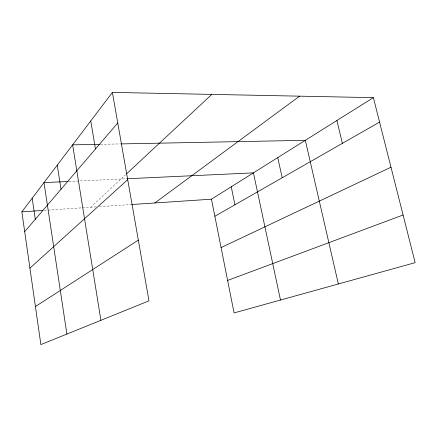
<?xml version="1.0" encoding="UTF-8"?>
<svg xmlns="http://www.w3.org/2000/svg" width="437" height="437" viewBox="0 0 437 437"><rect width="100%" height="100%" fill="white"/><g stroke="black" fill="none" stroke-linecap="round" stroke-linejoin="round"><path stroke-width="0.33" stroke-dasharray="2.19 1.64" d="M90.683 207.253L125.452 174.86M44.241 210.35L96.047 206.892M99.407 206.668L131.04 204.56M68.844 181.453L127.041 178.744M100.51 144.308L120.891 143.91"/><path stroke-width="0.66" d="M112.396 92.404L148.984 300.858L40.881 344.596L21.85 211.841L112.396 92.404L373.384 97.642L415.15 262.664L234.074 312.919L211.464 199.19L373.384 97.642M24.696 231.686L117.761 122.955M126.446 173.937L211.83 94.397M29.924 268.154L127.713 179.662M154.851 202.97L299.596 96.162M35.424 306.534L138.321 240.115M214.857 216.266L379.567 122.087M221.084 247.577L390.989 167.218M227.611 280.434L403.083 214.999M21.85 211.841L42.886 210.437M131.723 204.511L211.464 199.19M68.172 181.486L44.011 182.611L66.888 334.076M127.719 178.717L253.444 172.866L280.478 300.039M99.833 144.325L72.635 144.849L100.909 320.31M121.568 143.899L305.332 140.321L338.358 283.974M336.9 120.525L342.389 143.341M277.752 157.62L282.198 177.761M231.244 186.785L234.937 204.784M90.754 120.951L95.457 149.012M57.247 165.153L61 189.27M32.185 198.212L35.288 219.308"/></g></svg>
